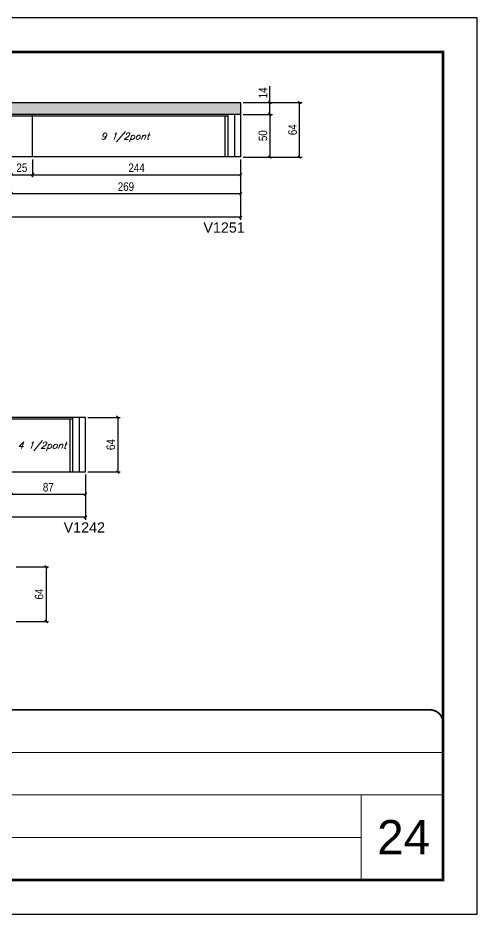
# Model space of a CAD drawing. Extents: x 3309 to 9563, y -2522 to 14608.
# Drawn here: x 9025 to 9563, y 7815 to 8865 of the extents above; entities that cross this region are included whole.
import ezdxf

# ---------------------------------------------------------------- set-up
doc = ezdxf.new("R2010")
doc.units = 0
doc.linetypes.add('CONTINUO', pattern=[0])
doc.linetypes.add('DASHED', pattern=[0.75, 0.5, -0.25])
for name, color, linetype in [('5', 5, 'Continuous'), ('COTA', 241, 'Continuous'), ('Painéis', 200, 'Continuous'), ('SARR_2.2x7', 40, 'Continuous'), ('SARR_3.5x7', 81, 'Continuous'), ('texto', 7, 'Continuous')]:
    doc.layers.add(name, color=color, linetype=linetype)
for name, color, linetype, lineweight in [('CARIMBO', 255, 'Continuous', 9), ('Folhas', 255, 'Continuous', 9), ('SARRAFO DE PRESSAO', 251, 'DASHED', 9)]:
    doc.layers.add(name, color=color, linetype=linetype, lineweight=lineweight)
doc.layers.add('Laje_Perimetro', color=7, linetype='Continuous', plot=False)
doc.styles.add('ARIAL', font='arial.ttf')
doc.styles.add('COTA TECNICA', font='techl___.ttf', dxfattribs={"height": 10})
doc.styles.add('Romans', font='romans.shx')
doc.styles.get("Standard").update_dxf_attribs({"font": 'arial.ttf'})
doc.styles.add('Tecnologia', font='')
doc.styles.get('Tecnologia').set_extended_font_data('Forgotten Futurist')
doc.dimstyles.new('PAINEL', dxfattribs={"dimtxt": 10, "dimasz": 3, "dimexe": 3, "dimexo": 3, "dimgap": 3, "dimtad": 1, "dimdec": 1, "dimzin": 12, "dimdsep": 46, "dimtxsty": 'COTA TECNICA', "dimblk1": 'OBLIQUE', "dimblk2": 'OBLIQUE', "dimsah": 1, "dimcen": 0.9, "dimclrd": 4, "dimclre": 4, "dimclrt": 240, "dimadec": 1, "dimazin": 3, "dimtfac": 1, "dimtdec": 1, "dimtmove": 0, "dimatfit": 3, "dimfxl": 1, "dimtolj": 1, "dimtzin": 12, "dimarcsym": 0})

# ---------------------------------------------------------------- blocks, each defined once
blk = doc.blocks.new('9999999999')
at = {"color": 30, "linetype": 'CONTINUO'}
for p, q in [((98564.6, 34230.2), (98564.6, 34429.4)), ((98564.6, 34379.6), (99584, 34379.6)), ((98564.6, 34329.8), (99488, 34329.8)), ((99584, 34329.8), (99488, 34329.8)), ((99488, 34329.8), (99488, 34230.2)), ((98564.6, 34280), (99488, 34280))]:
    blk.add_line(p, q, dxfattribs=at)
at = {"color": 30, "linetype": 'CONTINUO', "const_width": 2}
blk.add_lwpolyline([(99584, 34230.2), (99584, 34414.4, 0.414214), (99569, 34429.4), (98229, 34429.4, 0.414214), (98214, 34414.4), (98214, 34245.2, 0.414214), (98229, 34230.2), (99584, 34230.2)], format="xyb", dxfattribs=at)
at = {"layer": 'Folhas'}
blk.add_lwpolyline([(98139, 34190.2), (99624, 34190.2), (99624, 35240.2), (98139, 35240.2)], close=True, dxfattribs=at)
at = {"layer": 'Folhas', "color": 30, "const_width": 3}
blk.add_lwpolyline([(98214, 34230.2), (99584, 34230.2), (99584, 35200.2), (98214, 35200.2)], close=True, dxfattribs=at)
at = {"color": 7, "linetype": 'Continuous', "ltscale": 5, "style": 'ARIAL'}
for s, height, p in [('SKR', 15.48, (98837.7, 34393.1)), ('LEAF LOEFGREN', 15.483, (98837.7, 34343.3)), ('4°PAVIMENTO', 15.483, (98837.7, 34293.5)), ('NOVA SISTEMAS CONSTRUTIVOS', 11.059, (98263.2, 34267.2)), ('LATERAIS DE VIGAS', 15.483, (98837.7, 34243.7))]:
    blk.add_text(s, height=height, dxfattribs=at).set_placement(p)
at = {"layer": 'Folhas', "color": 7, "style": 'Tecnologia', "width": 1.5}
for s, p in [('CLIENTE:', (98573.7, 34397.2)), ('OBRA:', (98573.7, 34347.3)), ('PAVIMENTO:', (98573.7, 34297.5)), ('PROJETO:', (98573.7, 34247.7))]:
    blk.add_text(s, height=14, dxfattribs=at).set_placement(p)
blk = doc.blocks.new('_Oblique')
at = {"color": 0, "linetype": 'ByBlock', "lineweight": -2}
blk.add_line((-0.5, -0.5), (0.5, 0.5), dxfattribs=at)
blk = doc.blocks.new('*D2640')
at = {"layer": 'COTA', "color": 4, "linetype": 'ByBlock', "lineweight": -2, "transparency": 16777216}
for p, q in [((8284.7, 8699), (8284.7, 8628.4)), ((9285.7, 8699), (9285.7, 8628.4)), ((9285.7, 8631.4), (8284.7, 8631.4))]:
    blk.add_line(p, q, dxfattribs=at)
at = {"layer": 'Defpoints', "color": 0, "linetype": 'ByBlock', "transparency": 16777216}
for p in [(8284.7, 8702), (9285.7, 8702), (8284.7, 8631.4)]:
    blk.add_point(p, dxfattribs=at)
at = {"layer": 'COTA', "color": 4, "linetype": 'ByBlock', "lineweight": -2, "transparency": 16777216, "xscale": 3, "yscale": 3, "zscale": 3, "rotation": 180}
blk.add_blockref('_Oblique', (8284.7, 8631.4), dxfattribs=at)
at = {"layer": 'COTA', "color": 4, "linetype": 'ByBlock', "lineweight": -2, "transparency": 16777216, "xscale": 3, "yscale": 3, "zscale": 3}
blk.add_blockref('_Oblique', (9285.7, 8631.4), dxfattribs=at)
at = {"layer": 'COTA', "color": 240, "linetype": 'ByBlock', "transparency": 16777216, "insert": (8785.2, 8639.5), "char_height": 10, "attachment_point": 5, "style": 'COTA TECNICA'}
blk.add_mtext('\\A1;1001', dxfattribs=at)
blk = doc.blocks.new('*D2642')
at = {"layer": 'COTA', "color": 4, "lineweight": -2, "transparency": 16777216}
for p, q in [((9016.7, 8699), (9016.7, 8656.1)), ((9285.7, 8699), (9285.7, 8656.1)), ((9016.7, 8659.1), (9285.7, 8659.1))]:
    blk.add_line(p, q, dxfattribs=at)
at = {"layer": 'Defpoints', "color": 0, "transparency": 16777216}
for p in [(9016.7, 8702, 0), (9285.7, 8702, 0), (9285.7, 8659.1)]:
    blk.add_point(p, dxfattribs=at)
at = {"layer": 'COTA', "color": 4, "lineweight": -2, "transparency": 16777216, "xscale": 3, "yscale": 3, "zscale": 3, "rotation": 180}
blk.add_blockref('_Oblique', (9016.7, 8659.1), dxfattribs=at)
at = {"layer": 'COTA', "color": 4, "lineweight": -2, "transparency": 16777216, "xscale": 3, "yscale": 3, "zscale": 3}
blk.add_blockref('_Oblique', (9285.7, 8659.1), dxfattribs=at)
at = {"layer": 'COTA', "color": 240, "transparency": 16777216, "insert": (9151.2, 8667.3), "char_height": 10, "attachment_point": 5, "style": 'COTA TECNICA'}
blk.add_mtext('\\A1;269', dxfattribs=at)
blk = doc.blocks.new('*D2643')
at = {"layer": 'COTA', "color": 4, "lineweight": -2, "transparency": 16777216}
for p, q in [((9016.7, 8699), (9016.7, 8678.3)), ((9041.7, 8699), (9041.7, 8678.3)), ((9016.7, 8681.3), (9041.7, 8681.3))]:
    blk.add_line(p, q, dxfattribs=at)
at = {"layer": 'Defpoints', "color": 0, "transparency": 16777216}
for p in [(9016.7, 8702), (9041.7, 8702), (9041.7, 8681.3)]:
    blk.add_point(p, dxfattribs=at)
at = {"layer": 'COTA', "color": 4, "lineweight": -2, "transparency": 16777216, "xscale": 3, "yscale": 3, "zscale": 3, "rotation": 180}
blk.add_blockref('_Oblique', (9016.7, 8681.3), dxfattribs=at)
at = {"layer": 'COTA', "color": 4, "lineweight": -2, "transparency": 16777216, "xscale": 3, "yscale": 3, "zscale": 3}
blk.add_blockref('_Oblique', (9041.7, 8681.3), dxfattribs=at)
at = {"layer": 'COTA', "color": 240, "transparency": 16777216, "insert": (9029.2, 8689.4), "char_height": 10, "attachment_point": 5, "style": 'COTA TECNICA'}
blk.add_mtext('\\A1;25', dxfattribs=at)
blk = doc.blocks.new('*D2644')
at = {"layer": 'COTA', "color": 4, "lineweight": -2, "transparency": 16777216}
for p, q in [((9041.7, 8699), (9041.7, 8678.3)), ((9285.7, 8699), (9285.7, 8678.3)), ((9041.7, 8681.3), (9285.7, 8681.3))]:
    blk.add_line(p, q, dxfattribs=at)
at = {"layer": 'Defpoints', "color": 0, "transparency": 16777216}
for p in [(9041.7, 8702), (9285.7, 8702), (9285.7, 8681.3)]:
    blk.add_point(p, dxfattribs=at)
at = {"layer": 'COTA', "color": 4, "lineweight": -2, "transparency": 16777216, "xscale": 3, "yscale": 3, "zscale": 3, "rotation": 180}
blk.add_blockref('_Oblique', (9041.7, 8681.3), dxfattribs=at)
at = {"layer": 'COTA', "color": 4, "lineweight": -2, "transparency": 16777216, "xscale": 3, "yscale": 3, "zscale": 3}
blk.add_blockref('_Oblique', (9285.7, 8681.3), dxfattribs=at)
at = {"layer": 'COTA', "color": 240, "transparency": 16777216, "insert": (9163.7, 8689.4), "char_height": 10, "attachment_point": 5, "style": 'COTA TECNICA'}
blk.add_mtext('\\A1;244', dxfattribs=at)
blk = doc.blocks.new('*D2645')
at = {"layer": 'COTA', "color": 4, "lineweight": -2, "transparency": 16777216}
for p, q in [((9288.7, 8752), (9322.9, 8752)), ((9319.9, 8752), (9319.9, 8702)), ((9288.7, 8702), (9322.9, 8702))]:
    blk.add_line(p, q, dxfattribs=at)
at = {"layer": 'Defpoints', "color": 0, "transparency": 16777216}
for p in [(9285.7, 8752), (9285.7, 8702), (9319.9, 8702)]:
    blk.add_point(p, dxfattribs=at)
at = {"layer": 'COTA', "color": 4, "lineweight": -2, "transparency": 16777216, "xscale": 3, "yscale": 3, "zscale": 3}
for p, rotation in [((9319.9, 8752), 90), ((9319.9, 8702), 270)]:
    blk.add_blockref('_Oblique', p, dxfattribs=dict(at, rotation=rotation))
at = {"layer": 'COTA', "color": 240, "transparency": 16777216, "insert": (9311.8, 8727), "char_height": 10, "attachment_point": 5, "rotation": 90, "style": 'COTA TECNICA'}
blk.add_mtext('\\A1;50', dxfattribs=at)
blk = doc.blocks.new('*D2646')
at = {"layer": 'COTA', "color": 4, "lineweight": -2, "transparency": 16777216}
for p, q in [((9319.9, 8766), (9319.9, 8785.2)), ((9288.7, 8766), (9322.9, 8766)), ((9319.9, 8752), (9319.9, 8766)), ((9288.7, 8752), (9322.9, 8752))]:
    blk.add_line(p, q, dxfattribs=at)
at = {"layer": 'Defpoints', "color": 0, "transparency": 16777216}
for p in [(9285.7, 8766), (9319.9, 8766), (9285.7, 8752)]:
    blk.add_point(p, dxfattribs=at)
at = {"layer": 'COTA', "color": 4, "lineweight": -2, "transparency": 16777216, "xscale": 3, "yscale": 3, "zscale": 3}
for p, rotation in [((9319.9, 8766), 90), ((9319.9, 8752), 270)]:
    blk.add_blockref('_Oblique', p, dxfattribs=dict(at, rotation=rotation))
at = {"layer": 'COTA', "color": 240, "transparency": 16777216, "insert": (9311.9, 8777.1), "char_height": 10, "attachment_point": 5, "rotation": 90, "style": 'COTA TECNICA'}
blk.add_mtext('\\A1;14', dxfattribs=at)
blk = doc.blocks.new('*D2647')
at = {"layer": 'COTA', "color": 4, "lineweight": -2, "transparency": 16777216}
for p, q in [((9288.7, 8766), (9357.7, 8766)), ((9354.7, 8702), (9354.7, 8766)), ((9288.7, 8702), (9357.7, 8702))]:
    blk.add_line(p, q, dxfattribs=at)
at = {"layer": 'Defpoints', "color": 0, "transparency": 16777216}
for p in [(9285.7, 8766), (9354.7, 8766), (9285.7, 8702)]:
    blk.add_point(p, dxfattribs=at)
at = {"layer": 'COTA', "color": 4, "lineweight": -2, "transparency": 16777216, "xscale": 3, "yscale": 3, "zscale": 3}
for p, rotation in [((9354.7, 8766), 90), ((9354.7, 8702), 270)]:
    blk.add_blockref('_Oblique', p, dxfattribs=dict(at, rotation=rotation))
at = {"layer": 'COTA', "color": 240, "transparency": 16777216, "insert": (9346.6, 8734), "char_height": 10, "attachment_point": 5, "rotation": 90, "style": 'COTA TECNICA'}
blk.add_mtext('\\A1;64', dxfattribs=at)
blk = doc.blocks.new('*D2657')
at = {"layer": 'COTA', "color": 4, "lineweight": -2, "transparency": 16777216}
for p, q in [((8284.7, 8330), (8284.7, 8277)), ((9103.7, 8330), (9103.7, 8277)), ((9103.7, 8280), (8284.7, 8280))]:
    blk.add_line(p, q, dxfattribs=at)
at = {"layer": 'Defpoints', "color": 0, "transparency": 16777216}
for p in [(8284.7, 8333), (9103.7, 8333), (8284.7, 8280)]:
    blk.add_point(p, dxfattribs=at)
at = {"layer": 'COTA', "color": 4, "lineweight": -2, "transparency": 16777216, "xscale": 3, "yscale": 3, "zscale": 3, "rotation": 180}
blk.add_blockref('_Oblique', (8284.7, 8280), dxfattribs=at)
at = {"layer": 'COTA', "color": 4, "lineweight": -2, "transparency": 16777216, "xscale": 3, "yscale": 3, "zscale": 3}
blk.add_blockref('_Oblique', (9103.7, 8280), dxfattribs=at)
at = {"layer": 'COTA', "color": 240, "transparency": 16777216, "insert": (8694.2, 8288.1), "char_height": 10, "attachment_point": 5, "style": 'COTA TECNICA'}
blk.add_mtext('\\A1;819', dxfattribs=at)
blk = doc.blocks.new('*D2658')
at = {"layer": 'COTA', "color": 4, "lineweight": -2, "transparency": 16777216}
for p, q in [((9016.7, 8330), (9016.7, 8304.1)), ((9103.7, 8330), (9103.7, 8304.1)), ((9016.7, 8307.1), (9103.7, 8307.1))]:
    blk.add_line(p, q, dxfattribs=at)
at = {"layer": 'Defpoints', "color": 0, "transparency": 16777216}
for p in [(9016.7, 8333), (9103.7, 8333), (9103.7, 8307.1)]:
    blk.add_point(p, dxfattribs=at)
at = {"layer": 'COTA', "color": 4, "lineweight": -2, "transparency": 16777216, "xscale": 3, "yscale": 3, "zscale": 3, "rotation": 180}
blk.add_blockref('_Oblique', (9016.7, 8307.1), dxfattribs=at)
at = {"layer": 'COTA', "color": 4, "lineweight": -2, "transparency": 16777216, "xscale": 3, "yscale": 3, "zscale": 3}
blk.add_blockref('_Oblique', (9103.7, 8307.1), dxfattribs=at)
at = {"layer": 'COTA', "color": 240, "transparency": 16777216, "insert": (9060.2, 8315.1), "char_height": 10, "attachment_point": 5, "style": 'COTA TECNICA'}
blk.add_mtext('\\A1;87', dxfattribs=at)
blk = doc.blocks.new('*D2669')
at = {"layer": 'COTA', "color": 4, "lineweight": -2, "transparency": 16777216}
for p, q in [((9106.7, 8397), (9144.6, 8397)), ((9141.6, 8397), (9141.6, 8333)), ((9106.7, 8333), (9144.6, 8333))]:
    blk.add_line(p, q, dxfattribs=at)
at = {"layer": 'Defpoints', "color": 0, "transparency": 16777216}
for p in [(9103.7, 8397), (9103.7, 8333), (9141.6, 8333)]:
    blk.add_point(p, dxfattribs=at)
at = {"layer": 'COTA', "color": 4, "lineweight": -2, "transparency": 16777216, "xscale": 3, "yscale": 3, "zscale": 3}
for p, rotation in [((9141.6, 8397), 90), ((9141.6, 8333), 270)]:
    blk.add_blockref('_Oblique', p, dxfattribs=dict(at, rotation=rotation))
at = {"layer": 'COTA', "color": 240, "transparency": 16777216, "insert": (9133.5, 8365), "char_height": 10, "attachment_point": 5, "rotation": 90, "style": 'COTA TECNICA'}
blk.add_mtext('\\A1;64', dxfattribs=at)
blk = doc.blocks.new('*D2674')
at = {"layer": 'COTA', "color": 4, "lineweight": -2, "transparency": 16777216}
for p, q in [((9022.7, 8221.9), (9060.6, 8221.9)), ((9057.6, 8221.9), (9057.6, 8157.9)), ((9022.7, 8157.9), (9060.6, 8157.9))]:
    blk.add_line(p, q, dxfattribs=at)
at = {"layer": 'Defpoints', "color": 0, "transparency": 16777216}
for p in [(9019.7, 8221.9), (9019.7, 8157.9), (9057.6, 8157.9)]:
    blk.add_point(p, dxfattribs=at)
at = {"layer": 'COTA', "color": 4, "lineweight": -2, "transparency": 16777216, "xscale": 3, "yscale": 3, "zscale": 3}
for p, rotation in [((9057.6, 8221.9), 90), ((9057.6, 8157.9), 270)]:
    blk.add_blockref('_Oblique', p, dxfattribs=dict(at, rotation=rotation))
at = {"layer": 'COTA', "color": 240, "transparency": 16777216, "insert": (9049.5, 8189.9), "char_height": 10, "attachment_point": 5, "rotation": 90, "style": 'COTA TECNICA'}
blk.add_mtext('\\A1;64', dxfattribs=at)

msp = doc.modelspace()

# ---------------------------------------------------------------- hatches: boundary and pattern name
at = {"layer": 'COTA'}
h = msp.add_hatch(dxfattribs=at)
h.set_pattern_fill('AR-CONC', color=256, scale=0.03)
h.set_pattern_definition([(50, (62.737, 0), (5.46554, -0.4781726), [0.5715, -6.2865]), (355, (62.737, 0), (-1.0573026, 5.7317054), [0.4572, -5.0292175]), (100.451445, (63.1925, -0.04), (4.4082374, 5.2535326), [0.4857003, -5.3427073]), (46.1842, (62.737, 1.524), (8.1323712, -1.26127), [0.85725, -9.42975]), (96.63556, (63.415, 1.419), (7.122124, 7.4227837), [0.7285507, -8.014068]), (351.18415, (62.737, 1.524), (7.122124, 7.422784), [0.685799, -7.543792]), (21, (63.499, 1.143), (4.5484317, -3.067956), [0.5715, -6.2865]), (326, (63.499, 1.143), (1.8540609, 5.525639), [0.4572, -5.0292]), (71.451445, (63.878, 0.8873), (6.4024926, 2.457683), [0.4857003, -5.3426981]), (37.5, (62.737, 0), (0.0926581, 2.53665117), [0, -4.96824, 0, -5.1054, 0, -5.04825]), (7.5, (62.737, 0), (2.0045899, 3.00541724), [0, -2.91084, 0, -4.85394, 0, -1.92405]), (327.5, (61.0378, 0), (4.06771786, -0.17186232), [0, -1.905, 0, -5.9436, 0, -7.8867]), (317.5, (60.2758, 0), (4.4438754, 0.7627947), [0, -2.4765, 0, -3.94716, 0, -5.6007])])
h.paths.add_polyline_path([(8284.75, 8766.04), (8284.75, 8752.04), (9016.75, 8752.04), (9285.75, 8752.04), (9285.75, 8766.04)])

# ---------------------------------------------------------------- linework, layer by layer
for p in [(8284.75, 8766.04), (9285.75, 8752.04)]:
    msp.add_line(p, (9285.75, 8766.04), dxfattribs=at)
at = {"layer": 'Laje_Perimetro'}
msp.add_lwpolyline([(9562.87, 8864.98), (8077.87, 8864.98), (8077.87, 7814.98), (9562.87, 7814.98)], close=True, dxfattribs=at)
at = {"layer": 'Painéis', "linetype": 'ByBlock'}
for p, q in [((9016.75, 8752.04), (9285.75, 8752.04)), ((9041.75, 8702.04), (9041.75, 8752.04)), ((9285.75, 8702.04), (9285.75, 8752.04)), ((9285.75, 8702.04), (8284.75, 8702.04)), ((9103.75, 8396.97), (8284.75, 8396.97)), ((9103.75, 8332.97), (9103.75, 8396.97)), ((8284.75, 8332.97), (9103.75, 8332.97))]:
    msp.add_line(p, q, dxfattribs=at)
at = {"layer": 'SARR_2.2x7', "linetype": 'Continuous'}
for p, q in [((9270.75, 8749.84), (9016.75, 8749.84)), ((9278.75, 8702.04), (9278.75, 8752.04)), ((9088.75, 8394.77), (9016.75, 8394.77)), ((9096.75, 8332.97), (9096.75, 8396.97))]:
    msp.add_line(p, q, dxfattribs=at)
at = {"layer": 'SARR_3.5x7'}
for p, q in [((9267.25, 8749.84), (9267.25, 8702.04)), ((9270.75, 8752.04), (9270.75, 8702.04)), ((9085.25, 8394.77), (9085.25, 8332.97)), ((9088.75, 8396.97), (9088.75, 8332.97))]:
    msp.add_line(p, q, dxfattribs=at)

# ---------------------------------------------------------------- block references
at = {"layer": 'SARRAFO DE PRESSAO', "color": 6, "linetype": 'ByBlock'}
msp.add_blockref('9999999999', (-90061.11, -26375.22), dxfattribs=at)

# ---------------------------------------------------------------- texts
at = {"layer": '5', "linetype": 'Continuous'}
for s, p in [('V1251', (9242.02, 8613.41)), ('V1242', (9078.2, 8262.02))]:
    msp.add_text(s, height=12, rotation=359.99996, dxfattribs=at).set_placement(p)
at = {"layer": 'CARIMBO', "style": 'ARIAL'}
msp.add_text('24', height=40, dxfattribs=at).set_placement((9445.73, 7885.13))
at = {"layer": 'texto', "color": 2, "char_height": 8, "attachment_point": 5, "style": 'Romans'}
for s, insert in [('{\\Q19;\\C256;9 1/2pont}', (9150, 8725.04)), ('{\\Q19;\\C256;4 1/2pont}', (9052.75, 8362.97))]:
    msp.add_mtext(s, dxfattribs=dict(at, insert=insert))

# ---------------------------------------------------------------- dimensions: what is measured, and where the dimension line sits
at = {"layer": 'COTA'}
for base, p1, p2, picture, middle in [((9319.93, 8766.04), (9285.75, 8752.04), (9285.75, 8766.04), '*D2646', (9311.85, 8777.1)), ((9354.75, 8766.04), (9285.75, 8702.04), (9285.75, 8766.04), '*D2647', (9346.64, 8734.04)), ((9319.93, 8702.04), (9285.75, 8752.04), (9285.75, 8702.04), '*D2645', (9311.82, 8727.04)), ((9141.56, 8332.97), (9103.75, 8396.97), (9103.75, 8332.97), '*D2669', (9133.45, 8364.97)), ((9057.56, 8157.88), (9019.75, 8221.88), (9019.75, 8157.88), '*D2674', (9049.45, 8189.88))]:
    dim = msp.add_linear_dim(base=base, p1=p1, p2=p2, angle=90, dimstyle='PAINEL', dxfattribs=at)
    dim.commit()
    dim.dimension.update_dxf_attribs({"geometry": picture, "text_midpoint": middle})
at = {"layer": 'COTA', "linetype": 'ByBlock'}
dim = msp.add_linear_dim(base=(8284.75, 8631.42), p1=(9285.75, 8702.04), p2=(8284.75, 8702.04), angle=180, dimstyle='PAINEL', dxfattribs=at)
dim.commit()
dim.dimension.update_dxf_attribs({"geometry": '*D2640', "text_midpoint": (8785.25, 8639.52)})
at = {"layer": 'COTA'}
for base, p1, p2, picture, middle in [((9285.75, 8659.13, 0), (9016.75, 8702.04), (9285.75, 8702.04), '*D2642', (9151.25, 8667.26, 0)), ((9041.75, 8681.3), (9016.75, 8702.04), (9041.75, 8702.04), '*D2643', (9029.25, 8689.41)), ((8284.75, 8280.03), (9103.75, 8332.97), (8284.75, 8332.97), '*D2657', (8694.25, 8288.13)), ((9103.75, 8307.05), (9016.75, 8332.97), (9103.75, 8332.97), '*D2658', (9060.25, 8315.15))]:
    dim = msp.add_linear_dim(base=base, p1=p1, p2=p2, dimstyle='PAINEL', dxfattribs=at)
    dim.commit()
    dim.dimension.update_dxf_attribs({"geometry": picture, "text_midpoint": middle})
dim = msp.add_linear_dim(base=(9285.75, 8681.3), p1=(9041.75, 8702.04), p2=(9285.75, 8702.04), dimstyle='PAINEL', override={"dimtmove": 1}, dxfattribs=at)
dim.commit()
dim.dimension.update_dxf_attribs({"geometry": '*D2644', "text_midpoint": (9163.75, 8689.37)})

doc.saveas('drawing.dxf')
